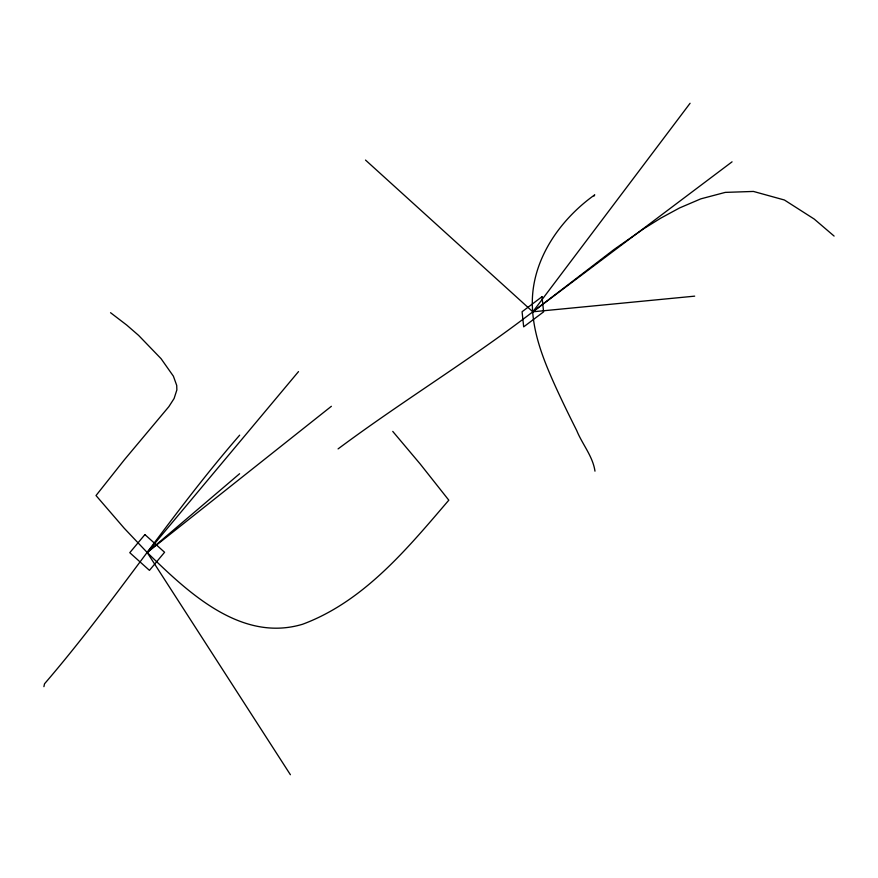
<?xml version="1.0" encoding="UTF-8"?>
<svg xmlns="http://www.w3.org/2000/svg" width="878" height="878" viewBox="0 0 878 878"><rect width="100%" height="100%" fill="white"/><g stroke="black" fill="none" stroke-linecap="round" stroke-linejoin="round"><path stroke-width="1.32" d="M43.9 686.651L44.548 683.764C113.339 603.866 170.497 514.738 239.672 435.17M594.022 196.057L594.735 194.839C559.297 220.038 530.883 261.084 532.364 305.961C533.1 333.421 543.295 359.354 554.391 384.092C561.448 399.764 569.01 415.195 576.725 430.56C582.301 444.279 592.848 456.33 594.977 471.157M690.075 103.275L532.836 311.8C469.829 360.189 401.773 401.433 338.074 448.899M298.509 371.603L147.175 552.481L290.399 774.725M239.606 473.725L147.175 552.481L124.248 528.271L96.02 495.543L124.522 459.6L168.839 406.679L174.096 398.513L176.862 389.92L176.708 385.387L173.394 376.19L161.08 358.696L138.603 335.396L126.728 325.079L110.551 312.711M331.379 406.294L147.175 552.481C187.64 592.046 240.912 642.828 302.636 624.236C364.063 601.353 407.37 548.53 448.812 500.175L420.211 464.012L392.751 431.405M732.054 161.837L532.836 311.8L365.511 160.07M694.685 296.149L532.836 311.8L614.084 249.462L643.848 228.675L660.761 218.139L679.561 207.943L700.82 198.856L725.25 192.392L753.434 191.437L784.416 200.008L814.202 219.05L834.1 236.072M144.914 534.592L129.779 552.69L149.447 570.36L164.581 552.273L144.914 534.592M542 296.731L522.081 311.734L523.672 326.857L543.603 311.855L542 296.731"/></g></svg>
